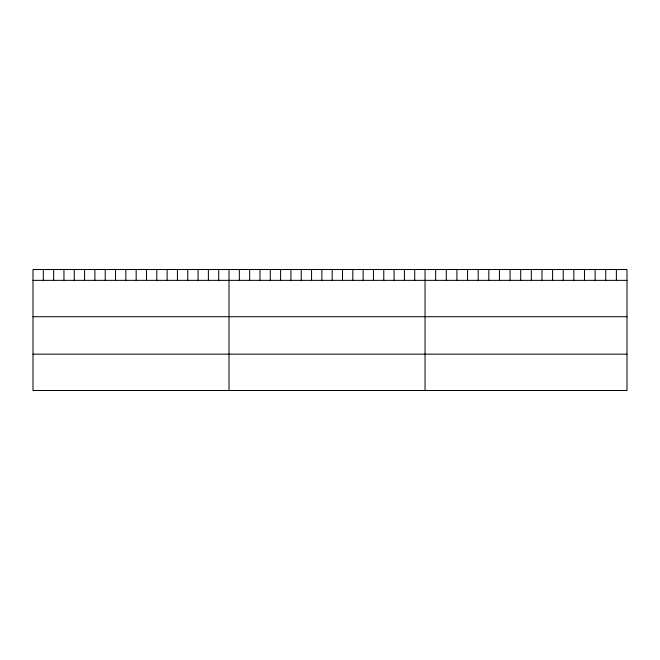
<?xml version="1.0" encoding="UTF-8"?>
<svg xmlns="http://www.w3.org/2000/svg" width="660" height="660" viewBox="0 0 660 660"><rect width="100%" height="100%" fill="white"/><g stroke="black" fill="none" stroke-linecap="round" stroke-linejoin="round"><path stroke-width="0.99" d="M627 280.36L627 390.505L33 390.505L33 269.495L627 269.495L627 280.36L33 280.36M33 316.709L627 316.709M33 354.156L627 354.156M616.374 269.495L616.374 280.36M605.74 269.495L605.74 280.36M595.114 269.495L595.114 280.36M584.48 269.495L584.48 280.36M573.854 269.495L573.854 280.36M563.219 269.495L563.219 280.36M552.593 269.495L552.593 280.36M541.967 269.495L541.967 280.36M531.333 269.495L531.333 280.36M520.707 269.495L520.707 280.36M510.073 269.495L510.073 280.36M499.447 269.495L499.447 280.36M488.821 269.495L488.821 280.36M478.186 269.495L478.186 280.36M467.56 269.495L467.56 280.36M456.926 269.495L456.926 280.36M446.3 269.495L446.3 280.36M435.666 269.495L435.666 280.36M425.04 269.495L425.04 390.505M414.719 269.495L414.719 280.36M404.407 269.495L404.407 280.36M394.086 269.495L394.086 280.36M383.774 269.495L383.774 280.36M373.453 269.495L373.453 280.36M363.14 269.495L363.14 280.36M352.82 269.495L352.82 280.36M342.507 269.495L342.507 280.36M332.186 269.495L332.186 280.36M321.874 269.495L321.874 280.36M311.553 269.495L311.553 280.36M301.24 269.495L301.24 280.36M290.92 269.495L290.92 280.36M280.607 269.495L280.607 280.36M270.286 269.495L270.286 280.36M259.974 269.495L259.974 280.36M249.653 269.495L249.653 280.36M239.341 269.495L239.341 280.36M229.02 269.495L229.02 390.505M218.699 269.495L218.699 280.36M208.387 269.495L208.387 280.36M198.066 269.495L198.066 280.36M187.754 269.495L187.754 280.36M177.433 269.495L177.433 280.36M167.12 269.495L167.12 280.36M156.799 269.495L156.799 280.36M146.487 269.495L146.487 280.36M136.166 269.495L136.166 280.36M125.854 269.495L125.854 280.36M115.533 269.495L115.533 280.36M105.221 269.495L105.221 280.36M94.9 269.495L94.9 280.36M84.587 269.495L84.587 280.36M74.266 269.495L74.266 280.36M63.954 269.495L63.954 280.36M53.633 269.495L53.633 280.36M43.321 269.495L43.321 280.36"/></g></svg>
